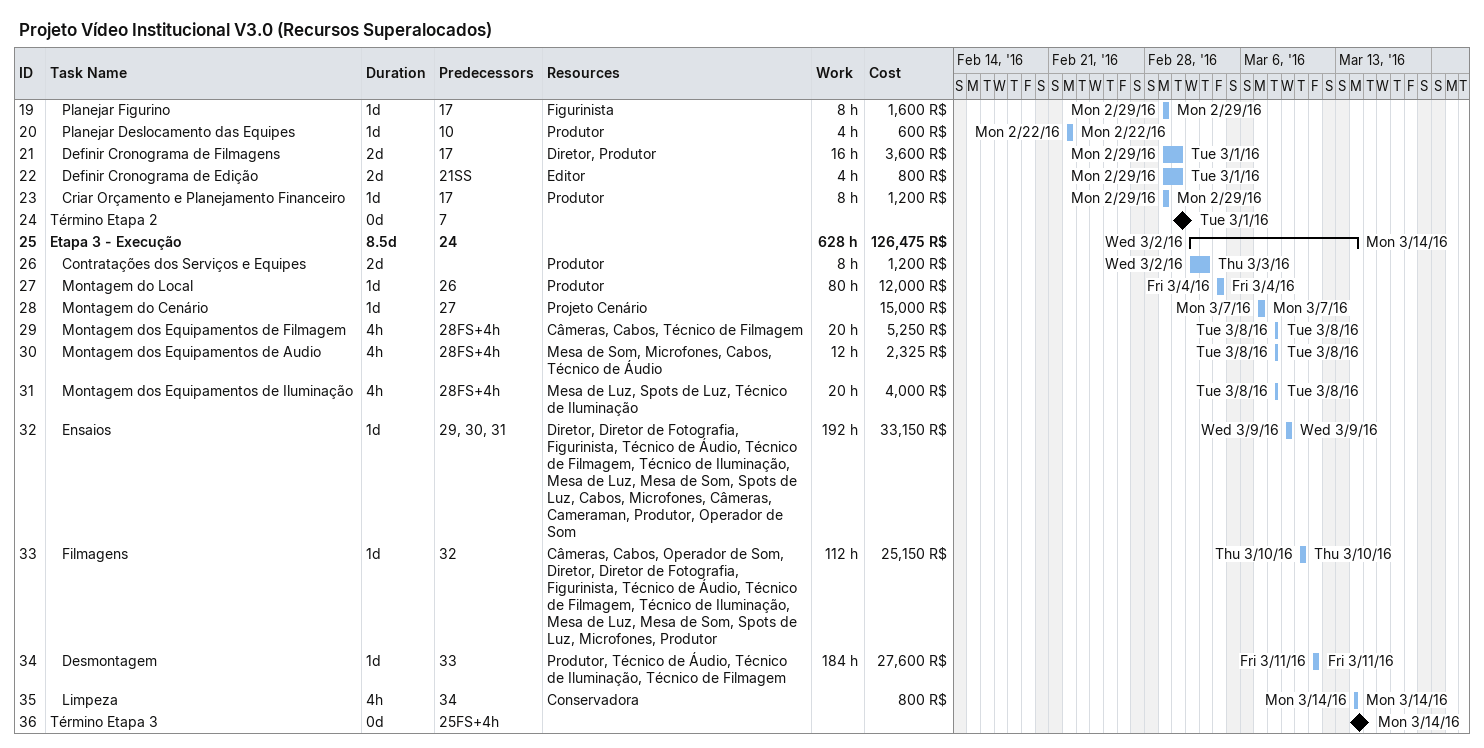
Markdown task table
Projeto Vídeo Institucional V3.0 (Recursos Superalocados)

| ID | Level | Task | Duration | Start | Finish | Predecessors | Resources | Work (h) | Cost (R$) |
|---|---|---|---|---|---|---|---|---|---|
| 19 | 2 | Planejar Figurino | 1d | 2016-02-29 | 2016-02-29 | 17 | Figurinista | 8 | 1600 |
| 20 | 2 | Planejar Deslocamento das Equipes | 1d | 2016-02-22 | 2016-02-22 | 10 | Produtor | 4 | 600 |
| 21 | 2 | Definir Cronograma de Filmagens | 2d | 2016-02-29 | 2016-03-01 | 17 | Diretor, Produtor | 16 | 3600 |
| 22 | 2 | Definir Cronograma de Edição | 2d | 2016-02-29 | 2016-03-01 | 21SS | Editor | 4 | 800 |
| 23 | 2 | Criar Orçamento e Planejamento Financeiro | 1d | 2016-02-29 | 2016-02-29 | 17 | Produtor | 8 | 1200 |
| 24 | 1 | Término Etapa 2 | 0d | 2016-03-01 | 2016-03-01 | 7 |  |  |  |
| 25 | 1 | **Etapa 3 - Execução** | 8.5d | 2016-03-02 | 2016-03-14 | 24 |  | 628 | 126475 |
| 26 | 2 | Contratações dos Serviços e Equipes | 2d | 2016-03-02 | 2016-03-03 |  | Produtor | 8 | 1200 |
| 27 | 2 | Montagem do Local | 1d | 2016-03-04 | 2016-03-04 | 26 | Produtor | 80 | 12000 |
| 28 | 2 | Montagem do Cenário | 1d | 2016-03-07 | 2016-03-07 | 27 | Projeto Cenário |  | 15000 |
| 29 | 2 | Montagem dos Equipamentos de Filmagem | 4h | 2016-03-08 | 2016-03-08 | 28FS+4h | Câmeras, Cabos, Técnico de Filmagem | 20 | 5250 |
| 30 | 2 | Montagem dos Equipamentos de Audio | 4h | 2016-03-08 | 2016-03-08 | 28FS+4h | Mesa de Som, Microfones, Cabos, Técnico de Áudio | 12 | 2325 |
| 31 | 2 | Montagem dos Equipamentos de Iluminação | 4h | 2016-03-08 | 2016-03-08 | 28FS+4h | Mesa de Luz, Spots de Luz, Técnico de Iluminação | 20 | 4000 |
| 32 | 2 | Ensaios | 1d | 2016-03-09 | 2016-03-09 | 29, 30, 31 | Diretor, Diretor de Fotografia, Figurinista, Técnico de Áudio, Técnico de Filmagem, Técnico de Iluminação, Mesa de Luz, Mesa de Som, Spots de Luz, Cabos, Microfones, Câmeras, Cameraman, Produtor, Operador de Som | 192 | 33150 |
| 33 | 2 | Filmagens | 1d | 2016-03-10 | 2016-03-10 | 32 | Câmeras, Cabos, Operador de Som, Diretor, Diretor de Fotografia, Figurinista, Técnico de Áudio, Técnico de Filmagem, Técnico de Iluminação, Mesa de Luz, Mesa de Som, Spots de Luz, Microfones, Produtor | 112 | 25150 |
| 34 | 2 | Desmontagem | 1d | 2016-03-11 | 2016-03-11 | 33 | Produtor, Técnico de Áudio, Técnico de Iluminação, Técnico de Filmagem | 184 | 27600 |
| 35 | 2 | Limpeza | 4h | 2016-03-14 | 2016-03-14 | 34 | Conservadora |  | 800 |
| 36 | 1 | Término Etapa 3 | 0d | 2016-03-14 | 2016-03-14 | 25FS+4h |  |  |  |
